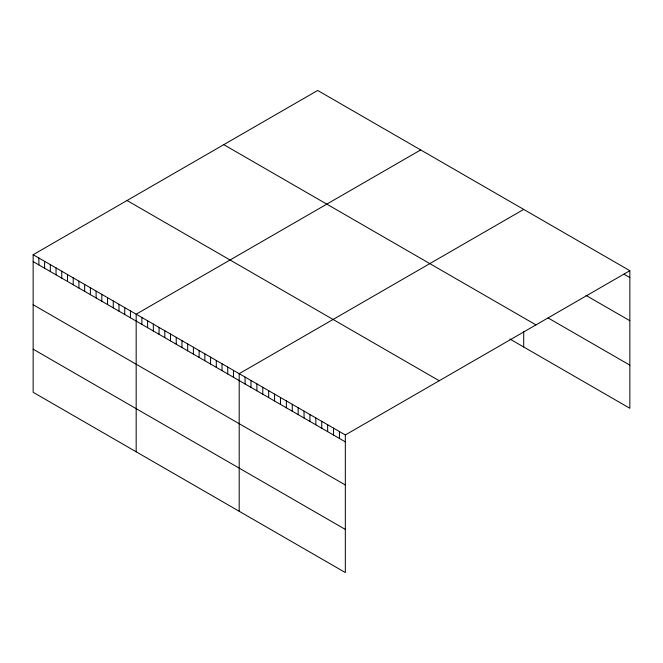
<?xml version="1.0" encoding="UTF-8"?>
<svg xmlns="http://www.w3.org/2000/svg" width="663" height="663" viewBox="0 0 663 663"><rect width="100%" height="100%" fill="white"/><g stroke="black" fill="none" stroke-linecap="round" stroke-linejoin="round"><path stroke-width="0.99" d="M33.15 254.716L345.332 434.953L345.332 572.55L33.15 392.305L33.15 254.716L317.668 90.45L629.85 270.695L629.85 408.284L509.806 338.975M420.69 149.929L136.172 314.196L136.172 451.785M523.704 209.409L239.194 373.675L239.194 511.264M345.332 434.953L629.85 270.695M623.949 274.175L629.85 277.582M586.042 295.425L629.85 320.71M548.135 317.975L629.85 365.147M223.779 144.658L535.961 324.895M127.039 200.508L439.221 380.744M33.15 261.612L345.332 441.848M33.15 304.74L345.332 484.976M33.15 349.177L345.332 529.414M523.704 331.599L523.704 346.998M339.439 431.555L339.439 438.442M333.539 428.149L333.539 435.036M327.646 424.743L327.646 431.63M321.746 421.337L321.746 428.232M315.845 417.93L315.845 424.826M309.952 414.532L309.952 421.419M304.052 411.126L304.052 418.013M298.159 407.72L298.159 414.607M292.259 404.314L292.259 411.209M286.366 400.908L286.366 407.803M280.466 397.51L280.466 404.397M274.573 394.104L274.573 400.991M268.672 390.698L268.672 397.593M262.78 387.291L262.78 394.187M256.879 383.885L256.879 390.78M250.987 380.487L250.987 387.374M245.086 377.081L245.086 383.968M233.467 370.368L233.467 377.264M227.74 367.07L227.74 373.957M222.022 363.763L222.022 370.65M216.295 360.457L216.295 367.352M210.577 357.15L210.577 364.045M204.85 353.851L204.85 360.738M199.124 350.545L199.124 357.44M193.405 347.238L193.405 354.133M187.679 343.94L187.679 350.826M181.96 340.633L181.96 347.52M176.234 337.326L176.234 344.221M170.507 334.019L170.507 340.915M164.789 330.721L164.789 337.608M159.062 327.414L159.062 334.309M153.344 324.108L153.344 331.003M147.617 320.809L147.617 327.696M141.89 317.502L141.89 324.389M130.445 310.889L130.445 317.784M124.727 307.591L124.727 314.477M119 304.284L119 311.179M113.274 300.977L113.274 307.872M107.555 297.679L107.555 304.566M101.829 294.372L101.829 301.259M96.11 291.065L96.11 297.96M90.383 287.759L90.383 294.654M84.657 284.46L84.657 291.347M78.938 281.153L78.938 288.049M73.212 277.847L73.212 284.742M67.493 274.548L67.493 281.435M61.767 271.242L61.767 278.129M56.04 267.935L56.04 274.83M50.322 264.628L50.322 271.523M44.595 261.33L44.595 268.217M38.877 258.023L38.877 264.918"/></g></svg>
